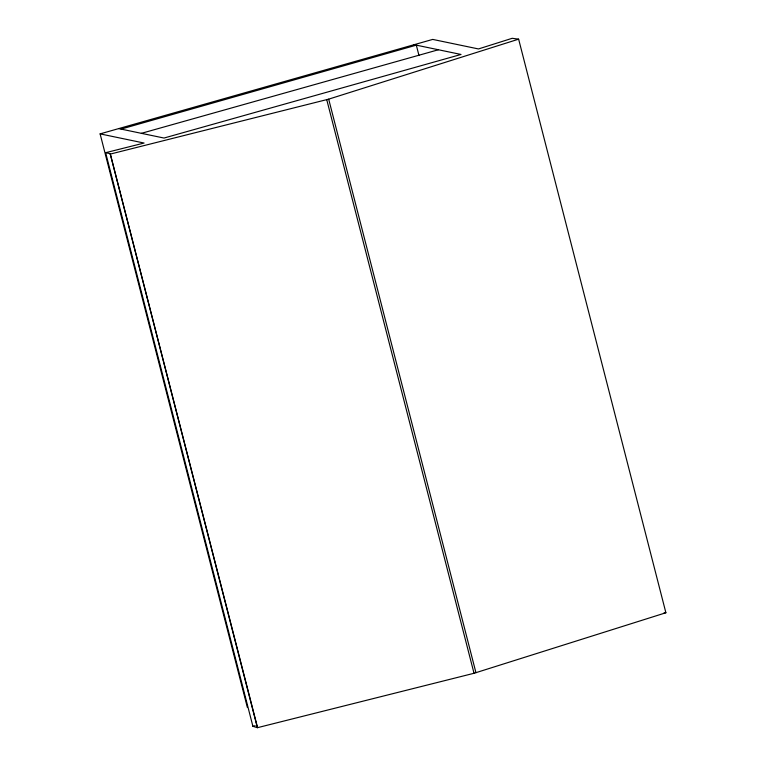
<?xml version="1.0" encoding="UTF-8"?>
<svg xmlns="http://www.w3.org/2000/svg" width="766" height="766" viewBox="0 0 766 766"><rect width="100%" height="100%" fill="white"/><g stroke="black" fill="none" stroke-linecap="round" stroke-linejoin="round"><path stroke-width="1.15" d="M257.386 727.7L110.199 153.66L105.622 152.702L252.895 726.292L257.386 727.7L474.02 673.276L665.893 612.752L518.63 39.162L512.195 38.3L478.472 48.947L432.713 39.411L100.107 133.878L247.37 707.458M110.122 154.119L328.681 99.149L518.63 39.162M121.076 129.1L416.321 45.146L418.992 55.573M141.394 133.332L438.411 49.752M105.622 152.702L144.085 143.041L100.107 133.878M252.895 726.292L255.155 725.718M664.045 612.838L665.893 612.752M414.033 44.667L461.017 54.463L164.001 138.043L118.787 128.621M328.681 99.149L475.954 672.73M326.747 99.695L474.02 673.276M110.199 153.66L257.472 727.24"/></g></svg>
